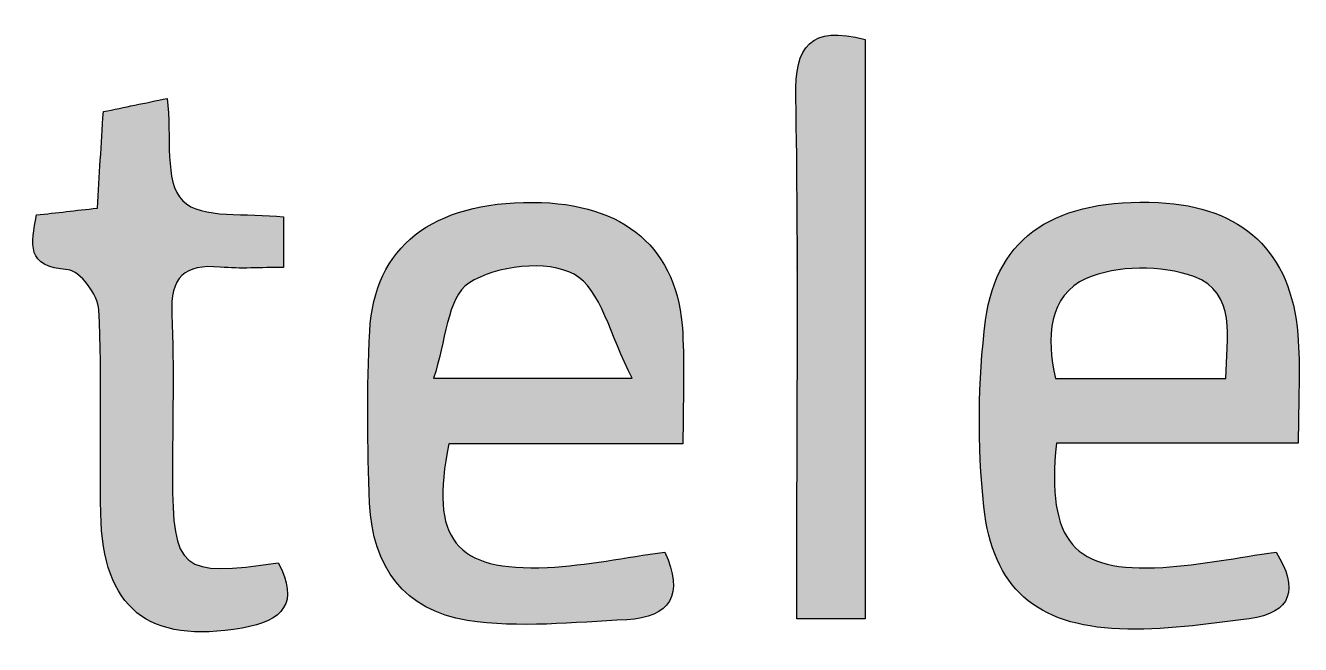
# Model space of a CAD drawing. Header units: millimetres. Extents: x 1841 to 1977, y -2528 to -2309.
# Drawn here: x 1879.37 to 1886.01, y -2502.67 to -2499.44 of the extents above; entities that cross this region are included whole.
import ezdxf

# ---------------------------------------------------------------- set-up
doc = ezdxf.new("R2010")
doc.units = ezdxf.units.MM
doc.layers.add('LASER$cut', color=1, linetype='Continuous', lineweight=0, true_color=0xff0000)
doc.layers.add('LASER$engrave', color=7, linetype='Continuous')

# ---------------------------------------------------------------- blocks, each defined once
blk = doc.blocks.new('Block 01')
at = {"layer": 'LASER$engrave'}
for points in [[(-26.0906, 25.9137), (-26.0906, 26.2116), (-26.0963, 28.6319), (-26.0965, 28.6566), (-26.0962, 28.6804), (-26.0954, 28.7032), (-26.094, 28.725), (-26.0921, 28.7459), (-26.0909, 28.756), (-26.0895, 28.7658), (-26.088, 28.7754), (-26.0863, 28.7847), (-26.0844, 28.7938), (-26.0824, 28.8026), (-26.0802, 28.8112), (-26.0779, 28.8196), (-26.0754, 28.8277), (-26.0727, 28.8356), (-26.0698, 28.8432), (-26.0667, 28.8505), (-26.0651, 28.8541), (-26.0634, 28.8577), (-26.0617, 28.8611), (-26.06, 28.8645), (-26.0582, 28.8679), (-26.0564, 28.8712), (-26.0545, 28.8744), (-26.0525, 28.8775), (-26.0505, 28.8806), (-26.0485, 28.8837), (-26.0464, 28.8866), (-26.0443, 28.8895), (-26.0421, 28.8924), (-26.0398, 28.8952), (-26.0375, 28.8979), (-26.0352, 28.9006), (-26.0328, 28.9031), (-26.0303, 28.9057), (-26.0278, 28.9082), (-26.0253, 28.9106), (-26.0227, 28.9129), (-26.02, 28.9152), (-26.0173, 28.9174), (-26.0145, 28.9196), (-26.0117, 28.9217), (-26.0088, 28.9237), (-26.0059, 28.9257), (-26.0029, 28.9276), (-25.9998, 28.9294), (-25.9967, 28.9312), (-25.9935, 28.9329), (-25.9903, 28.9346), (-25.987, 28.9362), (-25.9837, 28.9377), (-25.9803, 28.9392), (-25.9768, 28.9406), (-25.9733, 28.9419), (-25.9697, 28.9432), (-25.9661, 28.9444), (-25.9624, 28.9455), (-25.9586, 28.9466), (-25.9548, 28.9477), (-25.9509, 28.9486), (-25.947, 28.9495), (-25.9429, 28.9504), (-25.9389, 28.9511), (-25.9305, 28.9525), (-25.922, 28.9536), (-25.9131, 28.9544), (-25.904, 28.955), (-25.8946, 28.9553), (-25.885, 28.9554), (-25.8751, 28.9552), (-25.8649, 28.9548), (-25.8545, 28.9541), (-25.8437, 28.9531), (-25.8327, 28.9519), (-25.8214, 28.9505), (-25.8099, 28.9488), (-25.7858, 28.9445), (-25.7606, 28.9393), (-25.7342, 28.933), (-25.7342, 25.9137)], [(-30.0511, 28.0185), (-29.7339, 28.0541), (-29.7027, 28.5567), (-29.3695, 28.6257), (-29.3676, 28.607), (-29.3659, 28.5881), (-29.3635, 28.55), (-29.3612, 28.4728), (-29.3577, 28.3221), (-29.3553, 28.2867), (-29.3537, 28.2695), (-29.3518, 28.2527), (-29.3495, 28.2363), (-29.3468, 28.2204), (-29.3453, 28.2126), (-29.3437, 28.2049), (-29.3419, 28.1974), (-29.3401, 28.19), (-29.3381, 28.1827), (-29.3359, 28.1756), (-29.3337, 28.1686), (-29.3312, 28.1617), (-29.3287, 28.1551), (-29.326, 28.1485), (-29.3231, 28.1422), (-29.3201, 28.136), (-29.3169, 28.1299), (-29.3152, 28.127), (-29.3135, 28.1241), (-29.3117, 28.1212), (-29.3099, 28.1184), (-29.3081, 28.1156), (-29.3062, 28.1129), (-29.3043, 28.1102), (-29.3023, 28.1076), (-29.3003, 28.105), (-29.2982, 28.1024), (-29.2961, 28.0999), (-29.2939, 28.0975), (-29.2917, 28.0951), (-29.2894, 28.0927), (-29.2871, 28.0904), (-29.2847, 28.0882), (-29.2823, 28.086), (-29.2799, 28.0839), (-29.2774, 28.0818), (-29.2748, 28.0797), (-29.2722, 28.0777), (-29.2695, 28.0757), (-29.2668, 28.0738), (-29.2641, 28.072), (-29.2613, 28.0701), (-29.2585, 28.0684), (-29.2556, 28.0666), (-29.2526, 28.0649), (-29.2467, 28.0617), (-29.2405, 28.0586), (-29.2342, 28.0556), (-29.2277, 28.0529), (-29.2211, 28.0502), (-29.2143, 28.0478), (-29.2074, 28.0454), (-29.2003, 28.0432), (-29.193, 28.0411), (-29.1857, 28.0392), (-29.1782, 28.0374), (-29.1706, 28.0357), (-29.1629, 28.0341), (-29.147, 28.0312), (-29.1307, 28.0288), (-29.1141, 28.0267), (-29.097, 28.0249), (-29.0619, 28.0223), (-28.9132, 28.0174), (-28.8377, 28.0144), (-28.8005, 28.0118), (-28.7823, 28.01), (-28.7642, 28.0079), (-28.7642, 27.7451), (-28.9342, 27.7423), (-28.9747, 27.742), (-29.0147, 27.7424), (-29.0543, 27.744), (-29.074, 27.7452), (-29.0936, 27.7468), (-29.1108, 27.7482), (-29.1274, 27.7491), (-29.1433, 27.7495), (-29.151, 27.7494), (-29.1586, 27.7493), (-29.166, 27.749), (-29.1732, 27.7486), (-29.1803, 27.748), (-29.1872, 27.7473), (-29.194, 27.7465), (-29.2006, 27.7455), (-29.207, 27.7444), (-29.2133, 27.7431), (-29.2194, 27.7417), (-29.2254, 27.7402), (-29.2312, 27.7385), (-29.2369, 27.7366), (-29.2424, 27.7347), (-29.2478, 27.7325), (-29.253, 27.7303), (-29.2556, 27.7291), (-29.2581, 27.7278), (-29.2606, 27.7266), (-29.263, 27.7253), (-29.2654, 27.7239), (-29.2678, 27.7226), (-29.2701, 27.7211), (-29.2724, 27.7197), (-29.2747, 27.7182), (-29.2769, 27.7167), (-29.2791, 27.7151), (-29.2813, 27.7135), (-29.2834, 27.7119), (-29.2854, 27.7102), (-29.2875, 27.7085), (-29.2895, 27.7067), (-29.2915, 27.7049), (-29.2934, 27.7031), (-29.2953, 27.7012), (-29.2971, 27.6993), (-29.299, 27.6973), (-29.3008, 27.6953), (-29.3025, 27.6933), (-29.3042, 27.6913), (-29.3059, 27.6891), (-29.3076, 27.687), (-29.3092, 27.6848), (-29.3107, 27.6826), (-29.3123, 27.6803), (-29.3138, 27.678), (-29.3153, 27.6757), (-29.3167, 27.6733), (-29.3181, 27.6708), (-29.3195, 27.6684), (-29.3221, 27.6633), (-29.3246, 27.6581), (-29.3269, 27.6527), (-29.3292, 27.6472), (-29.3312, 27.6415), (-29.3332, 27.6356), (-29.335, 27.6295), (-29.3367, 27.6233), (-29.3382, 27.6169), (-29.3397, 27.6104), (-29.3409, 27.6037), (-29.3421, 27.5968), (-29.3431, 27.5897), (-29.344, 27.5825), (-29.3448, 27.5751), (-29.3454, 27.5675), (-29.3463, 27.5518), (-29.3467, 27.5354), (-29.3466, 27.5183), (-29.346, 27.5005), (-29.3399, 27.2899), (-29.3395, 27.0791), (-29.3427, 26.6573), (-29.342, 26.5705), (-29.3396, 26.494), (-29.3376, 26.4593), (-29.335, 26.427), (-29.3317, 26.397), (-29.3297, 26.3828), (-29.3276, 26.3692), (-29.3252, 26.3561), (-29.3226, 26.3435), (-29.3198, 26.3315), (-29.3167, 26.32), (-29.3133, 26.309), (-29.3115, 26.3037), (-29.3097, 26.2985), (-29.3078, 26.2934), (-29.3058, 26.2885), (-29.3038, 26.2837), (-29.3017, 26.279), (-29.2995, 26.2744), (-29.2972, 26.2699), (-29.2949, 26.2656), (-29.2924, 26.2613), (-29.2899, 26.2572), (-29.2874, 26.2532), (-29.2847, 26.2493), (-29.282, 26.2456), (-29.2791, 26.2419), (-29.2762, 26.2383), (-29.2732, 26.2349), (-29.2702, 26.2316), (-29.267, 26.2283), (-29.2637, 26.2252), (-29.2604, 26.2222), (-29.2569, 26.2193), (-29.2534, 26.2165), (-29.2498, 26.2138), (-29.2461, 26.2112), (-29.2423, 26.2087), (-29.2383, 26.2063), (-29.2343, 26.204), (-29.2302, 26.2018), (-29.226, 26.1997), (-29.2217, 26.1977), (-29.2173, 26.1958), (-29.2128, 26.194), (-29.2081, 26.1922), (-29.2034, 26.1906), (-29.1985, 26.1891), (-29.1936, 26.1876), (-29.1885, 26.1862), (-29.1834, 26.185), (-29.1781, 26.1838), (-29.1727, 26.1827), (-29.1672, 26.1817), (-29.1615, 26.1807), (-29.1558, 26.1799), (-29.1439, 26.1784), (-29.1316, 26.1773), (-29.1187, 26.1765), (-29.1054, 26.176), (-29.0915, 26.1758), (-29.0771, 26.1759), (-29.0622, 26.1763), (-29.0308, 26.1778), (-28.9971, 26.1804), (-28.961, 26.184), (-28.8817, 26.1939), (-28.7921, 26.2069), (-28.7824, 26.1877), (-28.7779, 26.1783), (-28.7737, 26.1691), (-28.7698, 26.1601), (-28.7662, 26.1512), (-28.7628, 26.1425), (-28.7597, 26.1339), (-28.7569, 26.1255), (-28.7543, 26.1173), (-28.752, 26.1092), (-28.75, 26.1013), (-28.7483, 26.0935), (-28.7468, 26.0859), (-28.7455, 26.0784), (-28.7446, 26.071), (-28.7439, 26.0639), (-28.7436, 26.0603), (-28.7434, 26.0568), (-28.7433, 26.0533), (-28.7432, 26.0499), (-28.7432, 26.0465), (-28.7433, 26.0432), (-28.7434, 26.0398), (-28.7436, 26.0365), (-28.7439, 26.0333), (-28.7442, 26.0301), (-28.7446, 26.0269), (-28.745, 26.0237), (-28.7455, 26.0206), (-28.7461, 26.0175), (-28.7467, 26.0145), (-28.7474, 26.0115), (-28.7482, 26.0085), (-28.749, 26.0055), (-28.7499, 26.0026), (-28.7508, 25.9997), (-28.7518, 25.9969), (-28.7529, 25.9941), (-28.754, 25.9913), (-28.7552, 25.9885), (-28.7565, 25.9858), (-28.7578, 25.9831), (-28.7592, 25.9805), (-28.7606, 25.9779), (-28.7621, 25.9753), (-28.7636, 25.9727), (-28.7652, 25.9702), (-28.7669, 25.9677), (-28.7686, 25.9652), (-28.7704, 25.9628), (-28.7723, 25.9604), (-28.7742, 25.958), (-28.7761, 25.9557), (-28.7782, 25.9533), (-28.7802, 25.9511), (-28.7824, 25.9488), (-28.7846, 25.9466), (-28.7868, 25.9444), (-28.7892, 25.9422), (-28.7915, 25.9401), (-28.794, 25.938), (-28.7964, 25.9359), (-28.799, 25.9338), (-28.8016, 25.9318), (-28.807, 25.9279), (-28.8126, 25.924), (-28.8184, 25.9203), (-28.8244, 25.9166), (-28.8307, 25.9131), (-28.8372, 25.9097), (-28.8439, 25.9064), (-28.8508, 25.9032), (-28.8579, 25.9001), (-28.8653, 25.8971), (-28.8729, 25.8942), (-28.8807, 25.8913), (-28.8887, 25.8886), (-28.9053, 25.8835), (-28.9227, 25.8787), (-28.941, 25.8743), (-28.9601, 25.8702), (-28.9799, 25.8665), (-29.025, 25.8593), (-29.0687, 25.8536), (-29.1108, 25.8496), (-29.1313, 25.8481), (-29.1515, 25.8471), (-29.1713, 25.8465), (-29.1908, 25.8463), (-29.2098, 25.8465), (-29.2286, 25.8471), (-29.2469, 25.8482), (-29.2649, 25.8496), (-29.2826, 25.8515), (-29.2998, 25.8537), (-29.3167, 25.8564), (-29.3333, 25.8595), (-29.3495, 25.863), (-29.3653, 25.8669), (-29.3808, 25.8712), (-29.396, 25.8759), (-29.4107, 25.8811), (-29.4251, 25.8867), (-29.4392, 25.8927), (-29.4461, 25.8958), (-29.4529, 25.8991), (-29.4596, 25.9025), (-29.4663, 25.9059), (-29.4728, 25.9095), (-29.4793, 25.9132), (-29.4856, 25.917), (-29.4919, 25.9209), (-29.4981, 25.9249), (-29.5042, 25.929), (-29.5102, 25.9332), (-29.5161, 25.9375), (-29.522, 25.942), (-29.5277, 25.9465), (-29.5334, 25.9511), (-29.539, 25.9559), (-29.5444, 25.9607), (-29.5498, 25.9657), (-29.5552, 25.9708), (-29.5604, 25.976), (-29.5655, 25.9812), (-29.5706, 25.9866), (-29.5755, 25.9921), (-29.5804, 25.9977), (-29.5852, 26.0034), (-29.5899, 26.0093), (-29.5945, 26.0152), (-29.5991, 26.0212), (-29.6035, 26.0274), (-29.6079, 26.0336), (-29.6163, 26.0465), (-29.6244, 26.0597), (-29.6322, 26.0734), (-29.6396, 26.0876), (-29.6466, 26.1021), (-29.6534, 26.1171), (-29.6598, 26.1326), (-29.6658, 26.1485), (-29.6715, 26.1648), (-29.6768, 26.1816), (-29.6819, 26.1988), (-29.6865, 26.2164), (-29.6909, 26.2345), (-29.6949, 26.2531), (-29.6985, 26.2721), (-29.7018, 26.2915), (-29.7048, 26.3114), (-29.7074, 26.3317), (-29.7097, 26.3525), (-29.7117, 26.3737), (-29.7146, 26.4175), (-29.7162, 26.4632), (-29.7169, 26.9938), (-29.7176, 27.259), (-29.7202, 27.3915), (-29.7253, 27.5238), (-29.7254, 27.5256), (-29.7256, 27.5274), (-29.7259, 27.5311), (-29.7264, 27.5348), (-29.7271, 27.5387), (-29.7278, 27.5425), (-29.7287, 27.5465), (-29.7297, 27.5504), (-29.7308, 27.5545), (-29.7321, 27.5585), (-29.7334, 27.5627), (-29.7349, 27.5668), (-29.7364, 27.571), (-29.7381, 27.5752), (-29.7398, 27.5795), (-29.7436, 27.588), (-29.7477, 27.5967), (-29.7522, 27.6053), (-29.757, 27.6139), (-29.7621, 27.6225), (-29.7674, 27.631), (-29.773, 27.6393), (-29.7787, 27.6476), (-29.7847, 27.6556), (-29.7908, 27.6635), (-29.7971, 27.6711), (-29.8035, 27.6784), (-29.81, 27.6854), (-29.8166, 27.692), (-29.8232, 27.6983), (-29.8265, 27.7013), (-29.8298, 27.7042), (-29.8331, 27.707), (-29.8365, 27.7097), (-29.8398, 27.7122), (-29.8431, 27.7146), (-29.8464, 27.7169), (-29.8496, 27.7191), (-29.8529, 27.7211), (-29.8561, 27.723), (-29.8594, 27.7247), (-29.8625, 27.7263), (-29.8641, 27.7271), (-29.8657, 27.7278), (-29.8673, 27.7284), (-29.8688, 27.7291), (-29.8704, 27.7297), (-29.8719, 27.7302), (-29.8734, 27.7307), (-29.875, 27.7312), (-29.8765, 27.7316), (-29.878, 27.732), (-29.8795, 27.7323), (-29.8809, 27.7326), (-29.8824, 27.7328), (-29.8839, 27.733), (-29.8853, 27.7332), (-29.8867, 27.7333), (-29.8969, 27.734), (-29.9068, 27.7349), (-29.9162, 27.736), (-29.9254, 27.7372), (-29.9341, 27.7385), (-29.9426, 27.74), (-29.9507, 27.7416), (-29.9585, 27.7433), (-29.966, 27.7452), (-29.9731, 27.7473), (-29.98, 27.7494), (-29.9865, 27.7517), (-29.9927, 27.7542), (-29.9957, 27.7554), (-29.9987, 27.7568), (-30.0015, 27.7581), (-30.0043, 27.7595), (-30.0071, 27.7608), (-30.0097, 27.7623), (-30.0123, 27.7637), (-30.0148, 27.7652), (-30.0173, 27.7668), (-30.0197, 27.7683), (-30.022, 27.7699), (-30.0242, 27.7715), (-30.0264, 27.7732), (-30.0286, 27.7748), (-30.0306, 27.7766), (-30.0326, 27.7783), (-30.0346, 27.7801), (-30.0364, 27.7819), (-30.0383, 27.7837), (-30.04, 27.7855), (-30.0417, 27.7874), (-30.0434, 27.7893), (-30.045, 27.7913), (-30.0465, 27.7933), (-30.048, 27.7953), (-30.0494, 27.7973), (-30.0507, 27.7993), (-30.0521, 27.8014), (-30.0533, 27.8035), (-30.0545, 27.8057), (-30.0557, 27.8078), (-30.0568, 27.81), (-30.0578, 27.8122), (-30.0588, 27.8145), (-30.0598, 27.8168), (-30.0607, 27.8191), (-30.0616, 27.8214), (-30.0624, 27.8237), (-30.0631, 27.8261), (-30.0639, 27.8285), (-30.0645, 27.8309), (-30.0652, 27.8334), (-30.0658, 27.8358), (-30.0663, 27.8383), (-30.0673, 27.8434), (-30.0681, 27.8486), (-30.0688, 27.8538), (-30.0693, 27.8592), (-30.0697, 27.8646), (-30.0699, 27.8702), (-30.0701, 27.8758), (-30.07, 27.8815), (-30.0699, 27.8873), (-30.0693, 27.8991), (-30.0683, 27.9112), (-30.0669, 27.9237), (-30.0652, 27.9364), (-30.0611, 27.9628)]]:
    blk.add_hatch(color=256, dxfattribs=at).paths.add_polyline_path(points, flags=0)
h = blk.add_hatch(color=256, dxfattribs=at)
h.paths.add_polyline_path([(-26.6837, 26.8266), (-27.9031, 26.8266), (-27.9119, 26.7809), (-27.9194, 26.737), (-27.9254, 26.6951), (-27.9299, 26.655), (-27.933, 26.6167), (-27.934, 26.5982), (-27.9346, 26.5802), (-27.9349, 26.5626), (-27.9348, 26.5455), (-27.9342, 26.5288), (-27.9333, 26.5126), (-27.9321, 26.4968), (-27.9304, 26.4814), (-27.9283, 26.4664), (-27.9259, 26.4519), (-27.923, 26.4378), (-27.9198, 26.4241), (-27.918, 26.4174), (-27.9161, 26.4108), (-27.9141, 26.4043), (-27.9121, 26.3979), (-27.9099, 26.3916), (-27.9076, 26.3854), (-27.9052, 26.3793), (-27.9027, 26.3734), (-27.9002, 26.3675), (-27.8975, 26.3617), (-27.8947, 26.356), (-27.8918, 26.3504), (-27.8888, 26.3449), (-27.8857, 26.3395), (-27.8824, 26.3343), (-27.8791, 26.3291), (-27.8757, 26.324), (-27.8722, 26.319), (-27.8685, 26.3141), (-27.8648, 26.3092), (-27.861, 26.3045), (-27.857, 26.2999), (-27.8529, 26.2954), (-27.8488, 26.291), (-27.8445, 26.2866), (-27.8401, 26.2824), (-27.8356, 26.2782), (-27.831, 26.2742), (-27.8263, 26.2702), (-27.8215, 26.2663), (-27.8166, 26.2626), (-27.8115, 26.2589), (-27.8064, 26.2553), (-27.8011, 26.2517), (-27.7957, 26.2483), (-27.7903, 26.245), (-27.7847, 26.2418), (-27.779, 26.2386), (-27.7731, 26.2355), (-27.7672, 26.2326), (-27.7612, 26.2297), (-27.755, 26.2269), (-27.7487, 26.2241), (-27.7423, 26.2215), (-27.7292, 26.2165), (-27.7157, 26.2118), (-27.7016, 26.2075), (-27.6871, 26.2035), (-27.6722, 26.1998), (-27.6567, 26.1965), (-27.6408, 26.1935), (-27.6244, 26.1908), (-27.6076, 26.1884), (-27.5902, 26.1863), (-27.5724, 26.1846), (-27.5541, 26.1831), (-27.5161, 26.1811), (-27.476, 26.1803), (-27.434, 26.1807), (-27.39, 26.1822), (-27.3517, 26.1844), (-27.3134, 26.1873), (-27.237, 26.1949), (-27.1606, 26.2045), (-27.0842, 26.2154), (-26.7785, 26.2623), (-26.7695, 26.2419), (-26.7616, 26.222), (-26.758, 26.2123), (-26.7546, 26.2027), (-26.7515, 26.1933), (-26.7487, 26.1841), (-26.7461, 26.1749), (-26.7437, 26.166), (-26.7416, 26.1572), (-26.7398, 26.1485), (-26.7382, 26.14), (-26.7368, 26.1316), (-26.7357, 26.1234), (-26.7349, 26.1154), (-26.7342, 26.1075), (-26.7339, 26.0997), (-26.7338, 26.0921), (-26.7339, 26.0847), (-26.7343, 26.0774), (-26.7346, 26.0738), (-26.7349, 26.0702), (-26.7353, 26.0667), (-26.7358, 26.0632), (-26.7363, 26.0598), (-26.7369, 26.0564), (-26.7375, 26.053), (-26.7382, 26.0497), (-26.739, 26.0464), (-26.7398, 26.0432), (-26.7407, 26.0399), (-26.7417, 26.0368), (-26.7427, 26.0336), (-26.7438, 26.0305), (-26.7449, 26.0275), (-26.7461, 26.0245), (-26.7474, 26.0215), (-26.7487, 26.0185), (-26.7501, 26.0156), (-26.7515, 26.0128), (-26.753, 26.01), (-26.7545, 26.0072), (-26.7562, 26.0044), (-26.7578, 26.0017), (-26.7596, 25.999), (-26.7614, 25.9964), (-26.7632, 25.9938), (-26.7651, 25.9912), (-26.7671, 25.9887), (-26.7691, 25.9862), (-26.7712, 25.9838), (-26.7734, 25.9814), (-26.7756, 25.979), (-26.7779, 25.9767), (-26.7802, 25.9744), (-26.7826, 25.9722), (-26.7851, 25.97), (-26.7876, 25.9678), (-26.7901, 25.9657), (-26.7928, 25.9636), (-26.7955, 25.9615), (-26.7982, 25.9595), (-26.801, 25.9575), (-26.8039, 25.9556), (-26.8068, 25.9537), (-26.8098, 25.9518), (-26.8128, 25.95), (-26.8159, 25.9482), (-26.8223, 25.9448), (-26.8289, 25.9415), (-26.8358, 25.9384), (-26.8428, 25.9354), (-26.8501, 25.9326), (-26.8577, 25.93), (-26.8655, 25.9275), (-26.8735, 25.9251), (-26.8817, 25.9229), (-26.8902, 25.9209), (-26.8989, 25.919), (-26.9078, 25.9173), (-26.917, 25.9158), (-26.9263, 25.9144), (-26.936, 25.9131), (-26.9458, 25.9121), (-26.9559, 25.9112), (-26.9767, 25.9098), (-27.3943, 25.8873), (-27.4985, 25.8854), (-27.5504, 25.8858), (-27.6021, 25.8873), (-27.6537, 25.89), (-27.705, 25.894), (-27.7561, 25.8994), (-27.8068, 25.9065), (-27.8221, 25.909), (-27.8372, 25.9118), (-27.852, 25.9149), (-27.8666, 25.9182), (-27.8809, 25.9217), (-27.895, 25.9255), (-27.9089, 25.9296), (-27.9225, 25.9339), (-27.9359, 25.9384), (-27.9491, 25.9432), (-27.962, 25.9482), (-27.9747, 25.9535), (-27.9871, 25.959), (-27.9994, 25.9647), (-28.0114, 25.9707), (-28.0231, 25.9769), (-28.0346, 25.9834), (-28.0459, 25.99), (-28.057, 25.9969), (-28.0678, 26.0041), (-28.0784, 26.0114), (-28.0887, 26.019), (-28.0988, 26.0268), (-28.1087, 26.0348), (-28.1184, 26.0431), (-28.1278, 26.0515), (-28.137, 26.0602), (-28.1459, 26.0691), (-28.1547, 26.0781), (-28.1632, 26.0874), (-28.1714, 26.097), (-28.1795, 26.1067), (-28.1873, 26.1166), (-28.1948, 26.1267), (-28.2022, 26.1371), (-28.2093, 26.1476), (-28.2162, 26.1583), (-28.2228, 26.1693), (-28.2292, 26.1804), (-28.2354, 26.1917), (-28.2414, 26.2032), (-28.2471, 26.2149), (-28.2526, 26.2268), (-28.2579, 26.2389), (-28.2629, 26.2511), (-28.2677, 26.2636), (-28.2723, 26.2762), (-28.2767, 26.289), (-28.2808, 26.302), (-28.2847, 26.3152), (-28.2884, 26.3285), (-28.2918, 26.342), (-28.2951, 26.3557), (-28.2981, 26.3696), (-28.3008, 26.3836), (-28.3034, 26.3978), (-28.3078, 26.4267), (-28.3113, 26.4562), (-28.3139, 26.4864), (-28.3156, 26.5172), (-28.3227, 26.7409), (-28.3255, 26.965), (-28.3232, 27.189), (-28.3151, 27.4127), (-28.3139, 27.4331), (-28.3122, 27.4533), (-28.3102, 27.4732), (-28.3077, 27.4928), (-28.3048, 27.5121), (-28.3015, 27.531), (-28.2978, 27.5497), (-28.2937, 27.568), (-28.2892, 27.5861), (-28.2843, 27.6038), (-28.279, 27.6212), (-28.2733, 27.6384), (-28.2672, 27.6552), (-28.2607, 27.6717), (-28.2538, 27.6878), (-28.2465, 27.7037), (-28.2388, 27.7193), (-28.2307, 27.7345), (-28.2223, 27.7495), (-28.2134, 27.7641), (-28.2042, 27.7784), (-28.1946, 27.7923), (-28.1846, 27.806), (-28.1742, 27.8194), (-28.1635, 27.8324), (-28.1523, 27.8451), (-28.1408, 27.8575), (-28.129, 27.8695), (-28.1167, 27.8813), (-28.1041, 27.8927), (-28.0911, 27.9038), (-28.0777, 27.9146), (-28.064, 27.925), (-28.0499, 27.9351), (-28.0355, 27.9449), (-28.0207, 27.9544), (-28.0055, 27.9636), (-27.99, 27.9724), (-27.9741, 27.9809), (-27.9579, 27.989), (-27.9413, 27.9968), (-27.9243, 28.0043), (-27.907, 28.0115), (-27.8894, 28.0183), (-27.8714, 28.0248), (-27.853, 28.031), (-27.8344, 28.0368), (-27.8153, 28.0423), (-27.796, 28.0475), (-27.7763, 28.0523), (-27.7562, 28.0568), (-27.7358, 28.0609), (-27.7151, 28.0647), (-27.6941, 28.0682), (-27.6727, 28.0713), (-27.651, 28.0741), (-27.6066, 28.0787), (-27.5609, 28.0819), (-27.5139, 28.0837), (-27.4656, 28.0841), (-27.4212, 28.0831), (-27.3779, 28.0808), (-27.3359, 28.0771), (-27.3153, 28.0748), (-27.2951, 28.0721), (-27.2751, 28.0691), (-27.2555, 28.0657), (-27.2362, 28.062), (-27.2171, 28.058), (-27.1984, 28.0537), (-27.1801, 28.049), (-27.162, 28.0439), (-27.1442, 28.0386), (-27.1268, 28.0329), (-27.1097, 28.0269), (-27.0929, 28.0205), (-27.0764, 28.0138), (-27.0602, 28.0068), (-27.0444, 27.9995), (-27.0289, 27.9918), (-27.0137, 27.9839), (-26.9988, 27.9756), (-26.9843, 27.9669), (-26.9701, 27.958), (-26.9562, 27.9487), (-26.9426, 27.9391), (-26.9294, 27.9292), (-26.9165, 27.9189), (-26.904, 27.9083), (-26.8918, 27.8975), (-26.8799, 27.8862), (-26.8683, 27.8747), (-26.8571, 27.8629), (-26.8463, 27.8507), (-26.8357, 27.8383), (-26.8256, 27.8255), (-26.8157, 27.8124), (-26.8062, 27.799), (-26.7971, 27.7852), (-26.7883, 27.7712), (-26.7798, 27.7568), (-26.7717, 27.7422), (-26.7639, 27.7272), (-26.7565, 27.7119), (-26.7495, 27.6963), (-26.7428, 27.6804), (-26.7364, 27.6642), (-26.7304, 27.6477), (-26.7248, 27.6309), (-26.7195, 27.6138), (-26.7146, 27.5964), (-26.71, 27.5786), (-26.7058, 27.5606), (-26.7019, 27.5423), (-26.6985, 27.5237), (-26.6953, 27.5047), (-26.6926, 27.4855), (-26.6902, 27.466), (-26.6882, 27.4461), (-26.6865, 27.426), (-26.6853, 27.4056), (-26.6825, 27.3383), (-26.681, 27.2705), (-26.6809, 27.1315)], flags=0)
h.paths.add_polyline_path([(-26.9475, 27.1677), (-26.9685, 27.2098), (-26.9881, 27.252), (-27.0243, 27.3359), (-27.0905, 27.4937), (-27.1072, 27.5296), (-27.1157, 27.5468), (-27.1243, 27.5634), (-27.1332, 27.5795), (-27.1422, 27.595), (-27.1515, 27.6099), (-27.1562, 27.6171), (-27.1611, 27.6241), (-27.166, 27.6309), (-27.1709, 27.6376), (-27.176, 27.644), (-27.1811, 27.6503), (-27.1864, 27.6564), (-27.1917, 27.6623), (-27.1971, 27.668), (-27.2026, 27.6735), (-27.2082, 27.6788), (-27.214, 27.6839), (-27.2198, 27.6887), (-27.2258, 27.6933), (-27.2319, 27.6978), (-27.2349, 27.6999), (-27.2381, 27.7019), (-27.2412, 27.7039), (-27.2444, 27.7059), (-27.2476, 27.7078), (-27.2508, 27.7096), (-27.2575, 27.7131), (-27.2643, 27.7164), (-27.2713, 27.7196), (-27.2784, 27.7227), (-27.2858, 27.7256), (-27.2933, 27.7283), (-27.3009, 27.7309), (-27.3087, 27.7334), (-27.3166, 27.7356), (-27.3247, 27.7378), (-27.3329, 27.7398), (-27.3412, 27.7416), (-27.3496, 27.7433), (-27.3581, 27.7449), (-27.3668, 27.7463), (-27.3755, 27.7476), (-27.3933, 27.7497), (-27.4114, 27.7513), (-27.4298, 27.7523), (-27.4484, 27.7528), (-27.4672, 27.7528), (-27.4862, 27.7522), (-27.5053, 27.7512), (-27.5244, 27.7496), (-27.5435, 27.7476), (-27.5626, 27.745), (-27.5815, 27.742), (-27.6004, 27.7385), (-27.6191, 27.7346), (-27.6375, 27.7302), (-27.6557, 27.7254), (-27.6736, 27.7201), (-27.691, 27.7144), (-27.7081, 27.7083), (-27.7247, 27.7018), (-27.7408, 27.6949), (-27.7564, 27.6876), (-27.764, 27.6838), (-27.7714, 27.6799), (-27.7786, 27.6759), (-27.7857, 27.6718), (-27.7926, 27.6677), (-27.7993, 27.6634), (-27.8019, 27.6617), (-27.8045, 27.6599), (-27.8071, 27.658), (-27.8096, 27.6561), (-27.8121, 27.6541), (-27.8145, 27.6521), (-27.8169, 27.65), (-27.8193, 27.6478), (-27.8216, 27.6456), (-27.8239, 27.6434), (-27.8262, 27.6411), (-27.8284, 27.6387), (-27.8306, 27.6363), (-27.8328, 27.6339), (-27.837, 27.6288), (-27.8411, 27.6235), (-27.8451, 27.618), (-27.849, 27.6124), (-27.8528, 27.6065), (-27.8564, 27.6005), (-27.86, 27.5943), (-27.8634, 27.588), (-27.8668, 27.5814), (-27.87, 27.5747), (-27.8732, 27.5679), (-27.8763, 27.5609), (-27.8793, 27.5537), (-27.885, 27.539), (-27.8904, 27.5238), (-27.8956, 27.5081), (-27.9006, 27.4919), (-27.9099, 27.4584), (-27.9435, 27.3139), (-27.9615, 27.2398), (-27.9716, 27.2033), (-27.977, 27.1854), (-27.9827, 27.1677)], flags=0)
h = blk.add_hatch(color=256, dxfattribs=at)
h.paths.add_polyline_path([(-23.4791, 26.8296), (-24.739, 26.8296), (-24.7432, 26.7823), (-24.7463, 26.7371), (-24.7482, 26.6939), (-24.7489, 26.6526), (-24.7484, 26.6134), (-24.7477, 26.5945), (-24.7467, 26.5761), (-24.7453, 26.5581), (-24.7437, 26.5406), (-24.7417, 26.5236), (-24.7394, 26.5071), (-24.7367, 26.491), (-24.7338, 26.4754), (-24.7305, 26.4602), (-24.7268, 26.4455), (-24.7229, 26.4312), (-24.7185, 26.4173), (-24.7139, 26.4039), (-24.7088, 26.391), (-24.7062, 26.3846), (-24.7035, 26.3784), (-24.7006, 26.3723), (-24.6977, 26.3663), (-24.6947, 26.3604), (-24.6916, 26.3546), (-24.6885, 26.3489), (-24.6852, 26.3433), (-24.6818, 26.3378), (-24.6784, 26.3324), (-24.6748, 26.3271), (-24.6712, 26.322), (-24.6674, 26.3169), (-24.6636, 26.3119), (-24.6597, 26.307), (-24.6557, 26.3023), (-24.6515, 26.2976), (-24.6473, 26.293), (-24.643, 26.2885), (-24.6386, 26.2841), (-24.6341, 26.2799), (-24.6295, 26.2757), (-24.6249, 26.2716), (-24.6201, 26.2676), (-24.6152, 26.2637), (-24.6102, 26.2599), (-24.6051, 26.2562), (-24.5999, 26.2526), (-24.5947, 26.249), (-24.5893, 26.2456), (-24.5838, 26.2423), (-24.5782, 26.239), (-24.5726, 26.2359), (-24.5668, 26.2328), (-24.5609, 26.2298), (-24.5549, 26.227), (-24.5488, 26.2242), (-24.5426, 26.2215), (-24.5363, 26.2189), (-24.5299, 26.2163), (-24.5168, 26.2116), (-24.5033, 26.2071), (-24.4893, 26.203), (-24.475, 26.1993), (-24.4601, 26.1959), (-24.4449, 26.1928), (-24.4292, 26.19), (-24.4131, 26.1876), (-24.3966, 26.1855), (-24.3796, 26.1837), (-24.3621, 26.1822), (-24.3442, 26.1811), (-24.307, 26.1796), (-24.268, 26.1794), (-24.2272, 26.1803), (-24.1844, 26.1824), (-24.1109, 26.188), (-24.0375, 26.1958), (-23.8906, 26.2162), (-23.5949, 26.262), (-23.5843, 26.2443), (-23.5745, 26.227), (-23.5656, 26.2102), (-23.5615, 26.2019), (-23.5577, 26.1937), (-23.554, 26.1856), (-23.5506, 26.1776), (-23.5474, 26.1697), (-23.5445, 26.1619), (-23.5418, 26.1542), (-23.5393, 26.1466), (-23.5371, 26.1391), (-23.5351, 26.1317), (-23.5333, 26.1244), (-23.5318, 26.1173), (-23.5305, 26.1102), (-23.5295, 26.1032), (-23.5287, 26.0964), (-23.5281, 26.0896), (-23.528, 26.0863), (-23.5278, 26.083), (-23.5278, 26.0797), (-23.5278, 26.0765), (-23.5278, 26.0733), (-23.5279, 26.0701), (-23.5281, 26.0669), (-23.5284, 26.0638), (-23.5287, 26.0607), (-23.529, 26.0576), (-23.5295, 26.0546), (-23.5299, 26.0516), (-23.5305, 26.0486), (-23.5311, 26.0456), (-23.5318, 26.0427), (-23.5325, 26.0398), (-23.5333, 26.0369), (-23.5342, 26.034), (-23.5351, 26.0312), (-23.5361, 26.0284), (-23.5372, 26.0257), (-23.5383, 26.0229), (-23.5395, 26.0202), (-23.5407, 26.0176), (-23.542, 26.0149), (-23.5434, 26.0123), (-23.5448, 26.0097), (-23.5463, 26.0072), (-23.5479, 26.0047), (-23.5495, 26.0022), (-23.5512, 25.9997), (-23.5529, 25.9973), (-23.5548, 25.9949), (-23.5566, 25.9925), (-23.5586, 25.9902), (-23.5606, 25.9879), (-23.5627, 25.9856), (-23.5648, 25.9833), (-23.567, 25.9811), (-23.5693, 25.979), (-23.5716, 25.9768), (-23.574, 25.9747), (-23.5765, 25.9726), (-23.579, 25.9705), (-23.5816, 25.9685), (-23.5843, 25.9665), (-23.587, 25.9645), (-23.5898, 25.9626), (-23.5927, 25.9607), (-23.5956, 25.9588), (-23.5986, 25.957), (-23.6017, 25.9552), (-23.608, 25.9517), (-23.6146, 25.9483), (-23.6215, 25.9451), (-23.6286, 25.942), (-23.636, 25.939), (-23.6437, 25.9361), (-23.6517, 25.9334), (-23.6599, 25.9308), (-23.6684, 25.9284), (-23.6772, 25.9261), (-23.6862, 25.9239), (-23.6955, 25.9219), (-23.7052, 25.92), (-23.715, 25.9182), (-23.7356, 25.9151), (-23.9037, 25.893), (-24.0724, 25.874), (-24.1568, 25.867), (-24.2412, 25.8623), (-24.2833, 25.861), (-24.3254, 25.8605), (-24.3674, 25.8608), (-24.4094, 25.862), (-24.4495, 25.8642), (-24.4883, 25.8675), (-24.526, 25.8717), (-24.5624, 25.8771), (-24.5802, 25.8802), (-24.5977, 25.8835), (-24.6149, 25.8871), (-24.6318, 25.891), (-24.6484, 25.8952), (-24.6647, 25.8996), (-24.6807, 25.9043), (-24.6964, 25.9093), (-24.7119, 25.9146), (-24.727, 25.9201), (-24.7418, 25.9259), (-24.7564, 25.932), (-24.7707, 25.9384), (-24.7846, 25.9451), (-24.7983, 25.9521), (-24.8117, 25.9593), (-24.8248, 25.9669), (-24.8376, 25.9747), (-24.8501, 25.9828), (-24.8624, 25.9912), (-24.8743, 25.9999), (-24.886, 26.0089), (-24.8974, 26.0182), (-24.9085, 26.0278), (-24.9193, 26.0377), (-24.9298, 26.0479), (-24.94, 26.0584), (-24.95, 26.0692), (-24.9597, 26.0803), (-24.9691, 26.0917), (-24.9782, 26.1034), (-24.987, 26.1154), (-24.9956, 26.1277), (-25.0038, 26.1404), (-25.0118, 26.1533), (-25.0196, 26.1666), (-25.027, 26.1801), (-25.0341, 26.194), (-25.041, 26.2082), (-25.0476, 26.2227), (-25.054, 26.2376), (-25.06, 26.2527), (-25.0658, 26.2682), (-25.0713, 26.284), (-25.0765, 26.3001), (-25.0815, 26.3165), (-25.0862, 26.3333), (-25.0906, 26.3504), (-25.0947, 26.3678), (-25.0986, 26.3856), (-25.1022, 26.4037), (-25.1055, 26.4221), (-25.1114, 26.4599), (-25.1162, 26.4991), (-25.1273, 26.6198), (-25.135, 26.7413), (-25.1393, 26.8632), (-25.14, 26.9854), (-25.1372, 27.1075), (-25.1309, 27.2293), (-25.121, 27.3505), (-25.1074, 27.4709), (-25.1045, 27.4914), (-25.1013, 27.5115), (-25.0977, 27.5313), (-25.0937, 27.5507), (-25.0893, 27.5697), (-25.0846, 27.5884), (-25.0794, 27.6068), (-25.0739, 27.6248), (-25.0681, 27.6424), (-25.0618, 27.6597), (-25.0552, 27.6766), (-25.0483, 27.6932), (-25.0409, 27.7094), (-25.0332, 27.7253), (-25.0252, 27.7408), (-25.0167, 27.756), (-25.0079, 27.7708), (-24.9988, 27.7852), (-24.9893, 27.7994), (-24.9794, 27.8131), (-24.9691, 27.8266), (-24.9586, 27.8396), (-24.9476, 27.8524), (-24.9363, 27.8648), (-24.9246, 27.8768), (-24.9126, 27.8885), (-24.9003, 27.8998), (-24.8876, 27.9108), (-24.8745, 27.9215), (-24.8611, 27.9318), (-24.8474, 27.9418), (-24.8333, 27.9514), (-24.8188, 27.9607), (-24.8041, 27.9697), (-24.789, 27.9783), (-24.7735, 27.9866), (-24.7577, 27.9945), (-24.7416, 28.0021), (-24.7251, 28.0094), (-24.7083, 28.0163), (-24.6911, 28.0229), (-24.6737, 28.0291), (-24.6559, 28.0351), (-24.6377, 28.0406), (-24.6192, 28.0459), (-24.6004, 28.0508), (-24.5813, 28.0554), (-24.5619, 28.0596), (-24.5421, 28.0636), (-24.522, 28.0672), (-24.5016, 28.0704), (-24.4808, 28.0733), (-24.4384, 28.0782), (-24.3947, 28.0818), (-24.3497, 28.084), (-24.3035, 28.0849), (-24.256, 28.0846), (-24.2073, 28.0829), (-24.1669, 28.0804), (-24.1275, 28.0766), (-24.1082, 28.0743), (-24.0892, 28.0716), (-24.0705, 28.0686), (-24.0521, 28.0653), (-24.0339, 28.0617), (-24.016, 28.0578), (-23.9983, 28.0535), (-23.981, 28.049), (-23.9639, 28.0441), (-23.9471, 28.039), (-23.9306, 28.0335), (-23.9144, 28.0277), (-23.8984, 28.0216), (-23.8828, 28.0152), (-23.8674, 28.0085), (-23.8523, 28.0015), (-23.8375, 27.9942), (-23.8229, 27.9866), (-23.8087, 27.9786), (-23.7947, 27.9704), (-23.7811, 27.9618), (-23.7677, 27.953), (-23.7546, 27.9438), (-23.7418, 27.9344), (-23.7293, 27.9246), (-23.7171, 27.9146), (-23.7051, 27.9042), (-23.6935, 27.8935), (-23.6822, 27.8826), (-23.6711, 27.8713), (-23.6604, 27.8597), (-23.6499, 27.8478), (-23.6398, 27.8357), (-23.6299, 27.8232), (-23.6204, 27.8104), (-23.6111, 27.7973), (-23.6022, 27.784), (-23.5935, 27.7703), (-23.5852, 27.7563), (-23.5771, 27.7421), (-23.5694, 27.7275), (-23.562, 27.7126), (-23.5548, 27.6975), (-23.548, 27.682), (-23.5415, 27.6663), (-23.5353, 27.6502), (-23.5294, 27.6339), (-23.5238, 27.6173), (-23.5185, 27.6003), (-23.5136, 27.5831), (-23.5089, 27.5656), (-23.5046, 27.5478), (-23.5006, 27.5297), (-23.4969, 27.5113), (-23.4935, 27.4926), (-23.4904, 27.4737), (-23.4876, 27.4544), (-23.4852, 27.4348), (-23.4813, 27.3949), (-23.4772, 27.3307), (-23.4751, 27.2658), (-23.475, 27.1315)], flags=0)
h.paths.add_polyline_path([(-23.8564, 27.1658), (-23.8553, 27.2057), (-23.8534, 27.246), (-23.8493, 27.3266), (-23.848, 27.3663), (-23.8478, 27.386), (-23.848, 27.4054), (-23.8485, 27.4245), (-23.8496, 27.4434), (-23.8512, 27.462), (-23.8523, 27.4711), (-23.8535, 27.4802), (-23.8548, 27.4892), (-23.8564, 27.498), (-23.8581, 27.5068), (-23.86, 27.5155), (-23.8621, 27.524), (-23.8645, 27.5324), (-23.867, 27.5408), (-23.8698, 27.5489), (-23.8728, 27.557), (-23.876, 27.5649), (-23.8795, 27.5727), (-23.8832, 27.5804), (-23.8852, 27.5842), (-23.8872, 27.5879), (-23.8893, 27.5916), (-23.8915, 27.5952), (-23.8937, 27.5989), (-23.896, 27.6024), (-23.8984, 27.606), (-23.9008, 27.6095), (-23.9034, 27.613), (-23.906, 27.6164), (-23.9086, 27.6198), (-23.9114, 27.6231), (-23.9142, 27.6264), (-23.9171, 27.6297), (-23.9201, 27.6329), (-23.9232, 27.636), (-23.9263, 27.6391), (-23.9295, 27.6422), (-23.9329, 27.6453), (-23.9362, 27.6482), (-23.9397, 27.6512), (-23.9433, 27.6541), (-23.9469, 27.6569), (-23.9507, 27.6597), (-23.9545, 27.6625), (-23.9584, 27.6651), (-23.9624, 27.6678), (-23.9666, 27.6704), (-23.9707, 27.6729), (-23.975, 27.6754), (-23.9794, 27.6779), (-23.9839, 27.6803), (-23.9885, 27.6826), (-23.9932, 27.6849), (-24.0028, 27.6893), (-24.0128, 27.6935), (-24.0233, 27.6974), (-24.0392, 27.7029), (-24.0554, 27.7081), (-24.072, 27.7128), (-24.0889, 27.7172), (-24.1061, 27.7213), (-24.1235, 27.725), (-24.1411, 27.7283), (-24.159, 27.7312), (-24.177, 27.7338), (-24.1952, 27.736), (-24.2136, 27.7379), (-24.232, 27.7393), (-24.2505, 27.7404), (-24.2691, 27.7411), (-24.2877, 27.7414), (-24.3062, 27.7413), (-24.3248, 27.7409), (-24.3434, 27.74), (-24.3618, 27.7388), (-24.3802, 27.7372), (-24.3984, 27.7352), (-24.4165, 27.7328), (-24.4345, 27.73), (-24.4522, 27.7268), (-24.4697, 27.7232), (-24.487, 27.7192), (-24.504, 27.7148), (-24.5207, 27.71), (-24.5371, 27.7048), (-24.5531, 27.6992), (-24.5688, 27.6932), (-24.584, 27.6868), (-24.593, 27.6827), (-24.6016, 27.6784), (-24.6101, 27.6739), (-24.6182, 27.6692), (-24.6262, 27.6643), (-24.6338, 27.6593), (-24.6413, 27.654), (-24.6484, 27.6486), (-24.6554, 27.643), (-24.6621, 27.6373), (-24.6686, 27.6313), (-24.6748, 27.6252), (-24.6808, 27.619), (-24.6866, 27.6126), (-24.6922, 27.606), (-24.6975, 27.5993), (-24.7026, 27.5924), (-24.7075, 27.5854), (-24.7122, 27.5782), (-24.7167, 27.5709), (-24.721, 27.5635), (-24.725, 27.556), (-24.7289, 27.5483), (-24.7326, 27.5405), (-24.736, 27.5325), (-24.7393, 27.5245), (-24.7424, 27.5163), (-24.7452, 27.5081), (-24.7479, 27.4997), (-24.7504, 27.4912), (-24.7528, 27.4826), (-24.7549, 27.474), (-24.7569, 27.4652), (-24.7587, 27.4563), (-24.7603, 27.4474), (-24.7617, 27.4384), (-24.763, 27.4293), (-24.7641, 27.4201), (-24.7651, 27.4108), (-24.7659, 27.4015), (-24.767, 27.3827), (-24.7675, 27.3636), (-24.7675, 27.3443), (-24.7668, 27.3248), (-24.7656, 27.3052), (-24.7639, 27.2854), (-24.7617, 27.2656), (-24.759, 27.2457), (-24.7559, 27.2257), (-24.7523, 27.2057), (-24.7483, 27.1857), (-24.7439, 27.1658)], flags=0)
for p, q in [((-28.7642, 28.0079), (-28.7642, 27.7451)), ((-27.9827, 27.1677), (-26.9475, 27.1677)), ((-24.7439, 27.1658), (-23.8564, 27.1658)), ((-23.4791, 26.8296), (-24.739, 26.8296)), ((-26.6837, 26.8266), (-27.9031, 26.8266))]:
    blk.add_line(p, q, dxfattribs=at)
blk.add_lwpolyline([(-25.7342, 28.933), (-25.7342, 25.9137), (-26.0906, 25.9137)], dxfattribs=at)
for points in [[(-26.0963, 28.6319), (-26.1015, 28.901), (-26.0225, 29.0056), (-25.7342, 28.933)], [(-29.7027, 28.5567), (-29.5911, 28.5798), (-29.4876, 28.6012), (-29.3695, 28.6257)], [(-29.3695, 28.6257), (-29.3467, 28.4276), (-29.3874, 28.1918), (-29.2894, 28.0927)], [(-26.0906, 26.2116), (-26.0906, 27.0183), (-26.0806, 27.8254), (-26.0963, 28.6319)], [(-29.7339, 28.0541), (-29.7234, 28.2249), (-29.7134, 28.3842), (-29.7027, 28.5567)], [(-29.2894, 28.0927), (-29.1918, 27.9938), (-28.9554, 28.032), (-28.7642, 28.0079)], [(-25.1074, 27.4709), (-25.0505, 27.9118), (-24.7333, 28.1074), (-24.2073, 28.0829)], [(-30.0511, 28.0185), (-29.9431, 28.0306), (-29.8472, 28.0414), (-29.7339, 28.0541)], [(-28.3151, 27.4127), (-28.2931, 27.8529), (-27.9873, 28.087), (-27.4656, 28.0841)], [(-27.4656, 28.0841), (-26.985, 28.0812), (-26.7087, 27.8445), (-26.6853, 27.4056)], [(-24.2073, 28.0829), (-23.7702, 28.0627), (-23.5163, 27.8275), (-23.4813, 27.3949)], [(-29.8867, 27.7333), (-30.1081, 27.7475), (-30.0789, 27.8652), (-30.0511, 28.0185)], [(-29.0936, 27.7468), (-29.2808, 27.7646), (-29.3551, 27.6945), (-29.346, 27.5005)], [(-27.2508, 27.7096), (-27.3904, 27.7862), (-27.6578, 27.7551), (-27.7993, 27.6634)], [(-29.7253, 27.5238), (-29.7291, 27.5997), (-29.8261, 27.7296), (-29.8867, 27.7333)], [(-28.7642, 27.7451), (-28.8829, 27.7451), (-28.989, 27.7371), (-29.0936, 27.7468)], [(-26.9475, 27.1677), (-27.0635, 27.3911), (-27.1117, 27.6331), (-27.2508, 27.7096)], [(-24.0233, 27.6974), (-24.1908, 27.7579), (-24.4234, 27.7576), (-24.584, 27.6868)], [(-23.8564, 27.1658), (-23.8536, 27.3774), (-23.7958, 27.6153), (-24.0233, 27.6974)], [(-27.7993, 27.6634), (-27.9122, 27.5902), (-27.9201, 27.355), (-27.9827, 27.1677)], [(-24.584, 27.6868), (-24.7775, 27.6015), (-24.793, 27.3782), (-24.7439, 27.1658)], [(-29.7162, 26.4632), (-29.7231, 26.8168), (-29.708, 27.171), (-29.7253, 27.5238)], [(-29.346, 27.5005), (-29.3328, 27.22), (-29.343, 26.9383), (-29.3427, 26.6573)], [(-25.1162, 26.4991), (-25.1504, 26.8197), (-25.1485, 27.1513), (-25.1074, 27.4709)], [(-28.3156, 26.5172), (-28.3277, 26.8152), (-28.33, 27.1148), (-28.3151, 27.4127)], [(-26.6853, 27.4056), (-26.6758, 27.2266), (-26.6837, 27.0466), (-26.6837, 26.8266)], [(-23.4813, 27.3949), (-23.4675, 27.2242), (-23.4791, 27.0516), (-23.4791, 26.8296)], [(-24.739, 26.8296), (-24.7899, 26.3141), (-24.6508, 26.1546), (-24.1844, 26.1824)], [(-27.9031, 26.8266), (-28.0047, 26.3283), (-27.8704, 26.1601), (-27.39, 26.1822)], [(-29.3427, 26.6573), (-29.3422, 26.1669), (-29.2981, 26.1298), (-28.7921, 26.2069)], [(-27.8068, 25.9065), (-28.1355, 25.9579), (-28.3022, 26.1854), (-28.3156, 26.5172)], [(-24.4094, 25.862), (-24.8431, 25.8798), (-25.0709, 26.074), (-25.1162, 26.4991)], [(-28.9799, 25.8665), (-29.4687, 25.7806), (-29.7065, 25.9668), (-29.7162, 26.4632)], [(-27.39, 26.1822), (-27.1857, 26.1918), (-26.9828, 26.2345), (-26.7785, 26.2623)], [(-26.7785, 26.2623), (-26.6772, 26.0409), (-26.7498, 25.9208), (-26.9767, 25.9098)], [(-24.1844, 26.1824), (-23.9881, 26.194), (-23.7937, 26.2343), (-23.5949, 26.262)], [(-23.5949, 26.262), (-23.4762, 26.0717), (-23.5098, 25.9451), (-23.7356, 25.9151)], [(-28.7921, 26.2069), (-28.6819, 25.9983), (-28.7637, 25.9045), (-28.9799, 25.8665)], [(-26.0906, 25.9137), (-26.0906, 26.0195), (-26.0906, 26.1155), (-26.0906, 26.2116)], [(-26.9767, 25.9098), (-27.2535, 25.8963), (-27.5368, 25.8643), (-27.8068, 25.9065)], [(-23.7356, 25.9151), (-23.9589, 25.8855), (-24.1858, 25.8529), (-24.4094, 25.862)]]:
    blk.add_open_spline(points, degree=3, dxfattribs=at)

msp = doc.modelspace()

# ---------------------------------------------------------------- block references
at = {"layer": 'LASER$cut'}
msp.add_blockref('Block 01', (1909.4747, -2528.4475), dxfattribs=at)

doc.saveas('drawing.dxf')
